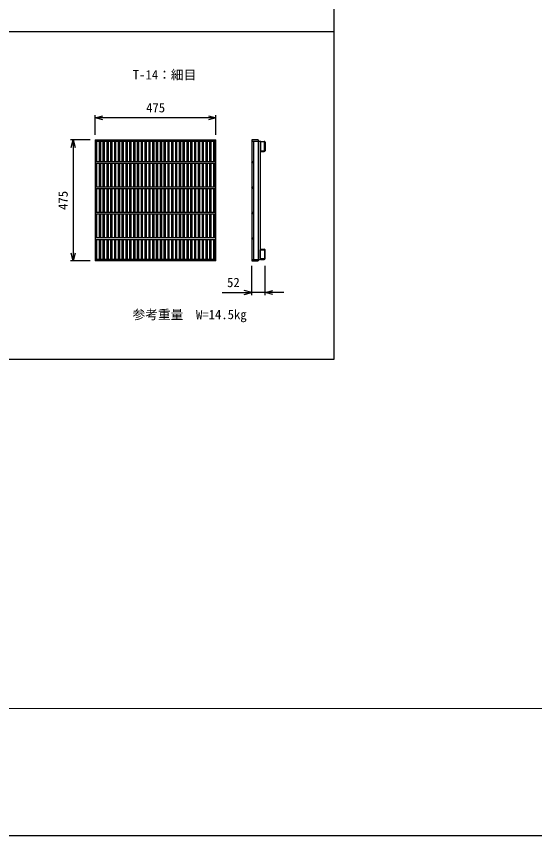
# Model space of a CAD drawing. Units: millimetres, scale not verified. Extents: x -10500 to 10500, y -7425 to 7425.
# Drawn here: x -3400 to -1360, y -7425 to -4203 of the extents above; entities that cross this region are included whole.
import ezdxf
from ezdxf.enums import TextEntityAlignment as Align

# ---------------------------------------------------------------- set-up
doc = ezdxf.new("R2010")
doc.units = ezdxf.units.MM
doc.header["$LTSCALE"] = 25
for name, color, linetype, lineweight in [('0-1_DIM', 7, 'Continuous', 25), ('0-2_Defpoints', 5, 'Continuous', 25), ('0-3_HATCH', 6, 'Continuous', 25), ('0-7_TXT', 7, 'Continuous', 25), ('0-8_WAKU', 3, 'Continuous', 13)]:
    doc.layers.add(name, color=color, linetype=linetype, lineweight=lineweight)
doc.styles.add('ＭＳ ゴシック', font='')
doc.styles.get('ＭＳ ゴシック').set_extended_font_data('MS Gothic')

msp = doc.modelspace()

# ---------------------------------------------------------------- linework, layer by layer
at = {"layer": '0-1_DIM'}
for p, q in [((-3089.36, -4669.24), (-3089.36, -4591.74)), ((-2614.36, -4601.74), (-3089.36, -4601.74)), ((-2614.36, -4669.24), (-2614.36, -4591.74)), ((-3109.36, -4689.24), (-3186.86, -4689.24)), ((-3176.86, -4689.24), (-3176.86, -5164.24)), ((-3109.36, -5164.24), (-3186.86, -5164.24)), ((-2473.04, -5298.96), (-2473.04, -5184.24)), ((-2421.04, -5298.96), (-2421.04, -5184.24)), ((-2590.3, -5288.96), (-2473.04, -5288.96)), ((-2421.04, -5288.96), (-2473.04, -5288.96)), ((-2347.08, -5288.96), (-2421.04, -5288.96))]:
    msp.add_line(p, q, dxfattribs=at)
for points in [[(-3059.36, -4609.78), (-3089.36, -4601.74), (-3059.36, -4593.7)], [(-2644.36, -4593.7), (-2614.36, -4601.74), (-2644.36, -4609.78)], [(-3184.9, -4719.24), (-3176.86, -4689.24), (-3168.82, -4719.24)], [(-3168.82, -5134.24), (-3176.86, -5164.24), (-3184.9, -5134.24)], [(-2503.04, -5297), (-2473.04, -5288.96), (-2503.04, -5280.92)], [(-2391.04, -5297), (-2421.04, -5288.96), (-2391.04, -5280.92)]]:
    msp.add_lwpolyline(points, dxfattribs=at)
at = {"layer": '0-2_Defpoints'}
msp.add_lwpolyline([(-10500, -7425), (10500, -7425), (10500, 7425), (-10500, 7425)], close=True, dxfattribs=at)
at = {"layer": '0-3_HATCH'}
for p, q in [((-3089.36, -4689.24), (-2614.36, -4689.24)), ((-3089.36, -4689.24), (-3089.36, -5164.24)), ((-3089.36, -4693.74), (-2614.36, -4693.74)), ((-3084.36, -4693.74), (-3084.36, -4773.24)), ((-3074.36, -4693.74), (-3074.36, -4773.24)), ((-3069.36, -4693.74), (-3069.36, -4773.24)), ((-3059.36, -4693.74), (-3059.36, -4773.24)), ((-3054.36, -4693.74), (-3054.36, -4773.24)), ((-3044.36, -4693.74), (-3044.36, -4773.24)), ((-3039.36, -4693.74), (-3039.36, -4773.24)), ((-3029.36, -4693.74), (-3029.36, -4773.24)), ((-3024.36, -4693.74), (-3024.36, -4773.24)), ((-3014.36, -4693.74), (-3014.36, -4773.24)), ((-3009.36, -4693.74), (-3009.36, -4773.24)), ((-2999.36, -4693.74), (-2999.36, -4773.24)), ((-2994.36, -4693.74), (-2994.36, -4773.24)), ((-2984.36, -4693.74), (-2984.36, -4773.24)), ((-2979.36, -4693.74), (-2979.36, -4773.24)), ((-2969.36, -4693.74), (-2969.36, -4773.24)), ((-2964.36, -4693.74), (-2964.36, -4773.24)), ((-2954.36, -4693.74), (-2954.36, -4773.24)), ((-2949.36, -4693.74), (-2949.36, -4773.24)), ((-2939.36, -4693.74), (-2939.36, -4773.24)), ((-2934.36, -4693.74), (-2934.36, -4773.24)), ((-2924.36, -4693.74), (-2924.36, -4773.24)), ((-2919.36, -4693.74), (-2919.36, -4773.24)), ((-2909.36, -4693.74), (-2909.36, -4773.24)), ((-2904.36, -4693.74), (-2904.36, -4773.24)), ((-2894.36, -4693.74), (-2894.36, -4773.24)), ((-2889.36, -4693.74), (-2889.36, -4773.24)), ((-2879.36, -4693.74), (-2879.36, -4773.24)), ((-2874.36, -4693.74), (-2874.36, -4773.24)), ((-2864.36, -4693.74), (-2864.36, -4773.24)), ((-2859.36, -4693.74), (-2859.36, -4773.24)), ((-2849.36, -4693.74), (-2849.36, -4773.24)), ((-2844.36, -4693.74), (-2844.36, -4773.24)), ((-2834.36, -4693.74), (-2834.36, -4773.24)), ((-2829.36, -4693.74), (-2829.36, -4773.24)), ((-2819.36, -4693.74), (-2819.36, -4773.24)), ((-2814.36, -4693.74), (-2814.36, -4773.24)), ((-2804.36, -4693.74), (-2804.36, -4773.24)), ((-2799.36, -4693.74), (-2799.36, -4773.24)), ((-2789.36, -4693.74), (-2789.36, -4773.24)), ((-2784.36, -4693.74), (-2784.36, -4773.24)), ((-2774.36, -4693.74), (-2774.36, -4773.24)), ((-2769.36, -4693.74), (-2769.36, -4773.24)), ((-2759.36, -4693.74), (-2759.36, -4773.24)), ((-2754.36, -4693.74), (-2754.36, -4773.24)), ((-2744.36, -4693.74), (-2744.36, -4773.24)), ((-2739.36, -4693.74), (-2739.36, -4773.24)), ((-2729.36, -4693.74), (-2729.36, -4773.24)), ((-2724.36, -4693.74), (-2724.36, -4773.24)), ((-2714.36, -4693.74), (-2714.36, -4773.24)), ((-2709.36, -4693.74), (-2709.36, -4773.24)), ((-2699.36, -4693.74), (-2699.36, -4773.24)), ((-2694.36, -4693.74), (-2694.36, -4773.24)), ((-2684.36, -4693.74), (-2684.36, -4773.24)), ((-2679.36, -4693.74), (-2679.36, -4773.24)), ((-2669.36, -4693.74), (-2669.36, -4773.24)), ((-2664.36, -4693.74), (-2664.36, -4773.24)), ((-2654.36, -4693.74), (-2654.36, -4773.24)), ((-2649.36, -4693.74), (-2649.36, -4773.24)), ((-2639.36, -4693.74), (-2639.36, -4773.24)), ((-2634.36, -4693.74), (-2634.36, -4773.24)), ((-2624.36, -4693.74), (-2624.36, -4773.24)), ((-2619.36, -4693.74), (-2619.36, -4773.24)), ((-2614.36, -5164.24), (-2614.36, -4689.24)), ((-2473.04, -4689.24), (-2473.04, -5164.24)), ((-2448.04, -4689.24), (-2473.04, -4689.24)), ((-2473.04, -4693.74), (-2441.04, -4693.74)), ((-2466.04, -4693.74), (-2466.04, -5159.74)), ((-2448.04, -4689.24), (-2448.04, -5164.24)), ((-2441.04, -4693.74), (-2441.04, -5159.74)), ((-2441.04, -4697.74), (-2441.04, -4731.74)), ((-2438.04, -4694.74), (-2424.04, -4694.74)), ((-2421.04, -4697.74), (-2421.04, -4731.74)), ((-2438.04, -4734.74), (-2424.04, -4734.74)), ((-3089.36, -4773.24), (-2614.36, -4773.24)), ((-3089.36, -4780.24), (-2614.36, -4780.24)), ((-3084.36, -4780.24), (-3084.36, -4873.24)), ((-3074.36, -4780.24), (-3074.36, -4873.24)), ((-3069.36, -4780.24), (-3069.36, -4873.24)), ((-3059.36, -4780.24), (-3059.36, -4873.24)), ((-3054.36, -4780.24), (-3054.36, -4873.24)), ((-3044.36, -4780.24), (-3044.36, -4873.24)), ((-3039.36, -4780.24), (-3039.36, -4873.24)), ((-3029.36, -4780.24), (-3029.36, -4873.24)), ((-3024.36, -4780.24), (-3024.36, -4873.24)), ((-3014.36, -4780.24), (-3014.36, -4873.24)), ((-3009.36, -4780.24), (-3009.36, -4873.24)), ((-2999.36, -4780.24), (-2999.36, -4873.24)), ((-2994.36, -4780.24), (-2994.36, -4873.24)), ((-2984.36, -4780.24), (-2984.36, -4873.24)), ((-2979.36, -4780.24), (-2979.36, -4873.24)), ((-2969.36, -4780.24), (-2969.36, -4873.24)), ((-2964.36, -4780.24), (-2964.36, -4873.24)), ((-2954.36, -4780.24), (-2954.36, -4873.24)), ((-2949.36, -4780.24), (-2949.36, -4873.24)), ((-2939.36, -4780.24), (-2939.36, -4873.24)), ((-2934.36, -4780.24), (-2934.36, -4873.24)), ((-2924.36, -4780.24), (-2924.36, -4873.24)), ((-2919.36, -4780.24), (-2919.36, -4873.24)), ((-2909.36, -4780.24), (-2909.36, -4873.24)), ((-2904.36, -4780.24), (-2904.36, -4873.24)), ((-2894.36, -4780.24), (-2894.36, -4873.24)), ((-2889.36, -4780.24), (-2889.36, -4873.24)), ((-2879.36, -4780.24), (-2879.36, -4873.24)), ((-2874.36, -4780.24), (-2874.36, -4873.24)), ((-2864.36, -4780.24), (-2864.36, -4873.24)), ((-2859.36, -4780.24), (-2859.36, -4873.24)), ((-2849.36, -4780.24), (-2849.36, -4873.24)), ((-2844.36, -4780.24), (-2844.36, -4873.24)), ((-2834.36, -4780.24), (-2834.36, -4873.24)), ((-2829.36, -4780.24), (-2829.36, -4873.24)), ((-2819.36, -4780.24), (-2819.36, -4873.24)), ((-2814.36, -4780.24), (-2814.36, -4873.24)), ((-2804.36, -4780.24), (-2804.36, -4873.24)), ((-2799.36, -4780.24), (-2799.36, -4873.24)), ((-2789.36, -4780.24), (-2789.36, -4873.24)), ((-2784.36, -4780.24), (-2784.36, -4873.24)), ((-2774.36, -4780.24), (-2774.36, -4873.24)), ((-2769.36, -4780.24), (-2769.36, -4873.24)), ((-2759.36, -4780.24), (-2759.36, -4873.24)), ((-2754.36, -4780.24), (-2754.36, -4873.24)), ((-2744.36, -4780.24), (-2744.36, -4873.24)), ((-2739.36, -4780.24), (-2739.36, -4873.24)), ((-2729.36, -4780.24), (-2729.36, -4873.24)), ((-2724.36, -4780.24), (-2724.36, -4873.24)), ((-2714.36, -4780.24), (-2714.36, -4873.24)), ((-2709.36, -4780.24), (-2709.36, -4873.24)), ((-2699.36, -4780.24), (-2699.36, -4873.24)), ((-2694.36, -4780.24), (-2694.36, -4873.24)), ((-2684.36, -4780.24), (-2684.36, -4873.24)), ((-2679.36, -4780.24), (-2679.36, -4873.24)), ((-2669.36, -4780.24), (-2669.36, -4873.24)), ((-2664.36, -4780.24), (-2664.36, -4873.24)), ((-2654.36, -4780.24), (-2654.36, -4873.24)), ((-2649.36, -4780.24), (-2649.36, -4873.24)), ((-2639.36, -4780.24), (-2639.36, -4873.24)), ((-2634.36, -4780.24), (-2634.36, -4873.24)), ((-2624.36, -4780.24), (-2624.36, -4873.24)), ((-2619.36, -4780.24), (-2619.36, -4873.24)), ((-3089.36, -4873.24), (-2614.36, -4873.24)), ((-3089.36, -4880.24), (-2614.36, -4880.24)), ((-3084.36, -4880.24), (-3084.36, -4973.24)), ((-3074.36, -4880.24), (-3074.36, -4973.24)), ((-3069.36, -4880.24), (-3069.36, -4973.24)), ((-3059.36, -4880.24), (-3059.36, -4973.24)), ((-3054.36, -4880.24), (-3054.36, -4973.24)), ((-3044.36, -4880.24), (-3044.36, -4973.24)), ((-3039.36, -4880.24), (-3039.36, -4973.24)), ((-3029.36, -4880.24), (-3029.36, -4973.24)), ((-3024.36, -4880.24), (-3024.36, -4973.24)), ((-3014.36, -4880.24), (-3014.36, -4973.24)), ((-3009.36, -4880.24), (-3009.36, -4973.24)), ((-2999.36, -4880.24), (-2999.36, -4973.24)), ((-2994.36, -4880.24), (-2994.36, -4973.24)), ((-2984.36, -4880.24), (-2984.36, -4973.24)), ((-2979.36, -4880.24), (-2979.36, -4973.24)), ((-2969.36, -4880.24), (-2969.36, -4973.24)), ((-2964.36, -4880.24), (-2964.36, -4973.24)), ((-2954.36, -4880.24), (-2954.36, -4973.24)), ((-2949.36, -4880.24), (-2949.36, -4973.24)), ((-2939.36, -4880.24), (-2939.36, -4973.24)), ((-2934.36, -4880.24), (-2934.36, -4973.24)), ((-2924.36, -4880.24), (-2924.36, -4973.24)), ((-2919.36, -4880.24), (-2919.36, -4973.24)), ((-2909.36, -4880.24), (-2909.36, -4973.24)), ((-2904.36, -4880.24), (-2904.36, -4973.24)), ((-2894.36, -4880.24), (-2894.36, -4973.24)), ((-2889.36, -4880.24), (-2889.36, -4973.24)), ((-2879.36, -4880.24), (-2879.36, -4973.24)), ((-2874.36, -4880.24), (-2874.36, -4973.24)), ((-2864.36, -4880.24), (-2864.36, -4973.24)), ((-2859.36, -4880.24), (-2859.36, -4973.24)), ((-2849.36, -4880.24), (-2849.36, -4973.24)), ((-2844.36, -4880.24), (-2844.36, -4973.24)), ((-2834.36, -4880.24), (-2834.36, -4973.24)), ((-2829.36, -4880.24), (-2829.36, -4973.24)), ((-2819.36, -4880.24), (-2819.36, -4973.24)), ((-2814.36, -4880.24), (-2814.36, -4973.24)), ((-2804.36, -4880.24), (-2804.36, -4973.24)), ((-2799.36, -4880.24), (-2799.36, -4973.24)), ((-2789.36, -4880.24), (-2789.36, -4973.24)), ((-2784.36, -4880.24), (-2784.36, -4973.24)), ((-2774.36, -4880.24), (-2774.36, -4973.24)), ((-2769.36, -4880.24), (-2769.36, -4973.24)), ((-2759.36, -4880.24), (-2759.36, -4973.24)), ((-2754.36, -4880.24), (-2754.36, -4973.24)), ((-2744.36, -4880.24), (-2744.36, -4973.24)), ((-2739.36, -4880.24), (-2739.36, -4973.24)), ((-2729.36, -4880.24), (-2729.36, -4973.24)), ((-2724.36, -4880.24), (-2724.36, -4973.24)), ((-2714.36, -4880.24), (-2714.36, -4973.24)), ((-2709.36, -4880.24), (-2709.36, -4973.24)), ((-2699.36, -4880.24), (-2699.36, -4973.24)), ((-2694.36, -4880.24), (-2694.36, -4973.24)), ((-2684.36, -4880.24), (-2684.36, -4973.24)), ((-2679.36, -4880.24), (-2679.36, -4973.24)), ((-2669.36, -4880.24), (-2669.36, -4973.24)), ((-2664.36, -4880.24), (-2664.36, -4973.24)), ((-2654.36, -4880.24), (-2654.36, -4973.24)), ((-2649.36, -4880.24), (-2649.36, -4973.24)), ((-2639.36, -4880.24), (-2639.36, -4973.24)), ((-2634.36, -4880.24), (-2634.36, -4973.24)), ((-2624.36, -4880.24), (-2624.36, -4973.24)), ((-2619.36, -4880.24), (-2619.36, -4973.24)), ((-3089.36, -4973.24), (-2614.36, -4973.24)), ((-3089.36, -4980.24), (-2614.36, -4980.24)), ((-3084.36, -4980.24), (-3084.36, -5073.24)), ((-3074.36, -4980.24), (-3074.36, -5073.24)), ((-3069.36, -4980.24), (-3069.36, -5073.24)), ((-3059.36, -4980.24), (-3059.36, -5073.24)), ((-3054.36, -4980.24), (-3054.36, -5073.24)), ((-3044.36, -4980.24), (-3044.36, -5073.24)), ((-3039.36, -4980.24), (-3039.36, -5073.24)), ((-3029.36, -4980.24), (-3029.36, -5073.24)), ((-3024.36, -4980.24), (-3024.36, -5073.24)), ((-3014.36, -4980.24), (-3014.36, -5073.24)), ((-3009.36, -4980.24), (-3009.36, -5073.24)), ((-2999.36, -4980.24), (-2999.36, -5073.24)), ((-2994.36, -4980.24), (-2994.36, -5073.24)), ((-2984.36, -4980.24), (-2984.36, -5073.24)), ((-2979.36, -4980.24), (-2979.36, -5073.24)), ((-2969.36, -4980.24), (-2969.36, -5073.24)), ((-2964.36, -4980.24), (-2964.36, -5073.24)), ((-2954.36, -4980.24), (-2954.36, -5073.24)), ((-2949.36, -4980.24), (-2949.36, -5073.24)), ((-2939.36, -4980.24), (-2939.36, -5073.24)), ((-2934.36, -4980.24), (-2934.36, -5073.24)), ((-2924.36, -4980.24), (-2924.36, -5073.24)), ((-2919.36, -4980.24), (-2919.36, -5073.24)), ((-2909.36, -4980.24), (-2909.36, -5073.24)), ((-2904.36, -4980.24), (-2904.36, -5073.24)), ((-2894.36, -4980.24), (-2894.36, -5073.24)), ((-2889.36, -4980.24), (-2889.36, -5073.24)), ((-2879.36, -4980.24), (-2879.36, -5073.24)), ((-2874.36, -4980.24), (-2874.36, -5073.24)), ((-2864.36, -4980.24), (-2864.36, -5073.24)), ((-2859.36, -4980.24), (-2859.36, -5073.24)), ((-2849.36, -4980.24), (-2849.36, -5073.24)), ((-2844.36, -4980.24), (-2844.36, -5073.24)), ((-2834.36, -4980.24), (-2834.36, -5073.24)), ((-2829.36, -4980.24), (-2829.36, -5073.24)), ((-2819.36, -4980.24), (-2819.36, -5073.24)), ((-2814.36, -4980.24), (-2814.36, -5073.24)), ((-2804.36, -4980.24), (-2804.36, -5073.24)), ((-2799.36, -4980.24), (-2799.36, -5073.24)), ((-2789.36, -4980.24), (-2789.36, -5073.24)), ((-2784.36, -4980.24), (-2784.36, -5073.24)), ((-2774.36, -4980.24), (-2774.36, -5073.24)), ((-2769.36, -4980.24), (-2769.36, -5073.24)), ((-2759.36, -4980.24), (-2759.36, -5073.24)), ((-2754.36, -4980.24), (-2754.36, -5073.24)), ((-2744.36, -4980.24), (-2744.36, -5073.24)), ((-2739.36, -4980.24), (-2739.36, -5073.24)), ((-2729.36, -4980.24), (-2729.36, -5073.24)), ((-2724.36, -4980.24), (-2724.36, -5073.24)), ((-2714.36, -4980.24), (-2714.36, -5073.24)), ((-2709.36, -4980.24), (-2709.36, -5073.24)), ((-2699.36, -4980.24), (-2699.36, -5073.24)), ((-2694.36, -4980.24), (-2694.36, -5073.24)), ((-2684.36, -4980.24), (-2684.36, -5073.24)), ((-2679.36, -4980.24), (-2679.36, -5073.24)), ((-2669.36, -4980.24), (-2669.36, -5073.24)), ((-2664.36, -4980.24), (-2664.36, -5073.24)), ((-2654.36, -4980.24), (-2654.36, -5073.24)), ((-2649.36, -4980.24), (-2649.36, -5073.24)), ((-2639.36, -4980.24), (-2639.36, -5073.24)), ((-2634.36, -4980.24), (-2634.36, -5073.24)), ((-2624.36, -4980.24), (-2624.36, -5073.24)), ((-2619.36, -4980.24), (-2619.36, -5073.24)), ((-3089.36, -5073.24), (-2614.36, -5073.24)), ((-3089.36, -5080.24), (-2614.36, -5080.24)), ((-3084.36, -5080.24), (-3084.36, -5159.74)), ((-3074.36, -5080.24), (-3074.36, -5159.74)), ((-3069.36, -5080.24), (-3069.36, -5159.74)), ((-3059.36, -5080.24), (-3059.36, -5159.74)), ((-3054.36, -5080.24), (-3054.36, -5159.74)), ((-3044.36, -5080.24), (-3044.36, -5159.74)), ((-3039.36, -5080.24), (-3039.36, -5159.74)), ((-3029.36, -5080.24), (-3029.36, -5159.74)), ((-3024.36, -5080.24), (-3024.36, -5159.74)), ((-3014.36, -5080.24), (-3014.36, -5159.74)), ((-3009.36, -5080.24), (-3009.36, -5159.74)), ((-2999.36, -5080.24), (-2999.36, -5159.74)), ((-2994.36, -5080.24), (-2994.36, -5159.74)), ((-2984.36, -5080.24), (-2984.36, -5159.74)), ((-2979.36, -5080.24), (-2979.36, -5159.74)), ((-2969.36, -5080.24), (-2969.36, -5159.74)), ((-2964.36, -5080.24), (-2964.36, -5159.74)), ((-2954.36, -5080.24), (-2954.36, -5159.74)), ((-2949.36, -5080.24), (-2949.36, -5159.74)), ((-2939.36, -5080.24), (-2939.36, -5159.74)), ((-2934.36, -5080.24), (-2934.36, -5159.74)), ((-2924.36, -5080.24), (-2924.36, -5159.74)), ((-2919.36, -5080.24), (-2919.36, -5159.74)), ((-2909.36, -5080.24), (-2909.36, -5159.74)), ((-2904.36, -5080.24), (-2904.36, -5159.74)), ((-2894.36, -5080.24), (-2894.36, -5159.74)), ((-2889.36, -5080.24), (-2889.36, -5159.74)), ((-2879.36, -5080.24), (-2879.36, -5159.74)), ((-2874.36, -5080.24), (-2874.36, -5159.74)), ((-2864.36, -5080.24), (-2864.36, -5159.74)), ((-2859.36, -5080.24), (-2859.36, -5159.74)), ((-2849.36, -5080.24), (-2849.36, -5159.74)), ((-2844.36, -5080.24), (-2844.36, -5159.74)), ((-2834.36, -5080.24), (-2834.36, -5159.74)), ((-2829.36, -5080.24), (-2829.36, -5159.74)), ((-2819.36, -5080.24), (-2819.36, -5159.74)), ((-2814.36, -5080.24), (-2814.36, -5159.74)), ((-2804.36, -5080.24), (-2804.36, -5159.74)), ((-2799.36, -5080.24), (-2799.36, -5159.74)), ((-2789.36, -5080.24), (-2789.36, -5159.74)), ((-2784.36, -5080.24), (-2784.36, -5159.74)), ((-2774.36, -5080.24), (-2774.36, -5159.74)), ((-2769.36, -5080.24), (-2769.36, -5159.74)), ((-2759.36, -5080.24), (-2759.36, -5159.74)), ((-2754.36, -5080.24), (-2754.36, -5159.74)), ((-2744.36, -5080.24), (-2744.36, -5159.74)), ((-2739.36, -5080.24), (-2739.36, -5159.74)), ((-2729.36, -5080.24), (-2729.36, -5159.74)), ((-2724.36, -5080.24), (-2724.36, -5159.74)), ((-2714.36, -5080.24), (-2714.36, -5159.74)), ((-2709.36, -5080.24), (-2709.36, -5159.74)), ((-2699.36, -5080.24), (-2699.36, -5159.74)), ((-2694.36, -5080.24), (-2694.36, -5159.74)), ((-2684.36, -5080.24), (-2684.36, -5159.74)), ((-2679.36, -5080.24), (-2679.36, -5159.74)), ((-2669.36, -5080.24), (-2669.36, -5159.74)), ((-2664.36, -5080.24), (-2664.36, -5159.74)), ((-2654.36, -5080.24), (-2654.36, -5159.74)), ((-2649.36, -5080.24), (-2649.36, -5159.74)), ((-2639.36, -5080.24), (-2639.36, -5159.74)), ((-2634.36, -5080.24), (-2634.36, -5159.74)), ((-2624.36, -5080.24), (-2624.36, -5159.74)), ((-2619.36, -5080.24), (-2619.36, -5159.74)), ((-2441.04, -5155.74), (-2441.04, -5121.74)), ((-2438.04, -5118.74), (-2424.04, -5118.74)), ((-2421.04, -5155.74), (-2421.04, -5121.74)), ((-2614.36, -5159.74), (-3089.36, -5159.74)), ((-2614.36, -5164.24), (-3089.36, -5164.24)), ((-2473.04, -5159.74), (-2441.04, -5159.74)), ((-2473.04, -5164.24), (-2448.04, -5164.24)), ((-2438.04, -5158.74), (-2424.04, -5158.74))]:
    msp.add_line(p, q, dxfattribs=at)
for points in [[(-2438.74, -4732.44), (-2423.34, -4732.44), (-2423.34, -4697.04), (-2438.74, -4697.04)], [(-2438.74, -5121.04), (-2423.34, -5121.04), (-2423.34, -5156.44), (-2438.74, -5156.44)]]:
    msp.add_lwpolyline(points, close=True, dxfattribs=at)
for centre in [(-2470.04, -4776.74), (-2470.04, -4876.74), (-2470.04, -4976.74), (-2470.04, -5076.74)]:
    msp.add_circle(centre, 3, dxfattribs=at)
for centre, start, end in [((-2438.04, -4697.74), 90, 180), ((-2424.04, -4697.74), 0, 90), ((-2438.04, -4731.74), 180, 270), ((-2424.04, -4731.74), 270, 0), ((-2438.04, -5121.74), 90, 180), ((-2424.04, -5121.74), 0, 90), ((-2438.04, -5155.74), 180, 270), ((-2424.04, -5155.74), 270, 0)]:
    msp.add_arc(centre, 3, start, end, dxfattribs=at)
at = {"layer": '0-7_TXT'}
msp.add_line((-8250, -4262.43), (-2150, -4262.43), dxfattribs=at)
msp.add_lwpolyline([(-2150, -2152.43), (-2150, -5552.43), (-8250, -5552.43), (-8250, -2152.43)], dxfattribs=at)
at = {"layer": '0-8_WAKU'}
msp.add_lwpolyline([(-10000, -6925), (10000, -6925), (10000, 6925), (-10000, 6925)], close=True, dxfattribs=at)

# ---------------------------------------------------------------- texts
at = {"layer": '0-1_DIM', "style": 'ＭＳ ゴシック'}
for s, p in [('475', (-2889.36, -4591.74)), ('52', (-2570.79, -5278.96)), ('参考重量\u3000W=14.5kg', (-2943.09, -5404.98))]:
    msp.add_text(s, height=36.66, dxfattribs=at).set_placement(p, align=Align.BOTTOM_LEFT)
msp.add_text('475', height=36.66, rotation=90, dxfattribs=at).set_placement((-3186.86, -4964.24), align=Align.BOTTOM_LEFT)
at = {"layer": '0-7_TXT', "style": 'ＭＳ ゴシック'}
msp.add_text('T-14：細目 ', height=36.66, dxfattribs=at).set_placement((-2941.82, -4462.28), align=Align.BOTTOM_LEFT)

doc.saveas('drawing.dxf')
